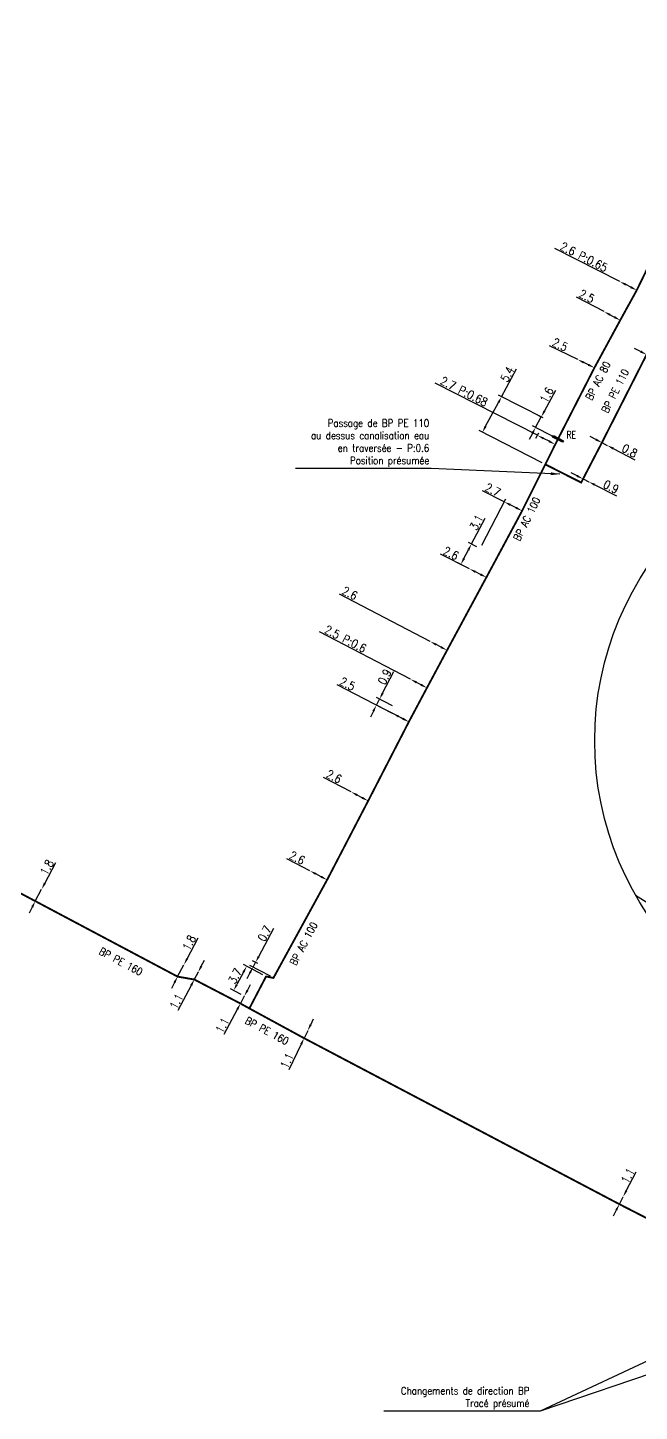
# Model space of a CAD drawing. Header units: millimetres. Extents: x 183997 to 185000, y 127999 to 129007.
# Drawn here: x 184509.2 to 184591, y 128002.7 to 128187.7 of the extents above; entities that cross this region are included whole.
import ezdxf
from ezdxf.enums import TextEntityAlignment as Align

# ---------------------------------------------------------------- set-up
doc = ezdxf.new("R2010")
doc.units = ezdxf.units.MM
doc.header["$PDMODE"] = 34
doc.linetypes.add('L_25_AP', pattern=[2000, 1000, 1000])
doc.linetypes.add('L_25_PE', pattern=[2000, 1000, 1000])
doc.layers.get('0').update_dxf_attribs({"linetype": 'CONTINUOUS'})
doc.layers.get('DEFPOINTS').update_dxf_attribs({"linetype": 'CONTINUOUS'})
for name, color, linetype in [('L_150', 1, 'CONTINUOUS'), ('L_340', 7, 'CONTINUOUS'), ('L_900', 7, 'CONTINUOUS')]:
    doc.layers.add(name, color=color, linetype=linetype)
doc.styles.get("Standard").update_dxf_attribs({"font": 'romans.shx', "width": 0.85})
doc.dimstyles.get("Standard").update_dxf_attribs({"dimtxt": 1.5, "dimasz": 1.2, "dimexe": 0.625, "dimexo": 0.625, "dimgap": 0.25, "dimtad": 1, "dimdec": 1, "dimzin": 0, "dimdsep": 46, "dimtxsty": 'Standard', "dimcen": -0.5, "dimadec": 0, "dimazin": 0, "dimtfac": 1, "dimtdec": 1, "dimtmove": 0, "dimatfit": 3, "dimfxl": 0, "dimtolj": 1, "dimtzin": 0, "dimarcsym": 0})

# ---------------------------------------------------------------- blocks, each defined once
blk = doc.blocks.new('L_340_20')
at = {"linetype": 'Continuous'}
blk.add_hatch(color=0, dxfattribs=at).paths.add_polyline_path([(0.12, 0.75), (-0.12, 0.75), (-0.12, -0.75), (0.12, -0.75)])
at = {"color": 0, "linetype": 'Continuous'}
blk.add_lwpolyline([(-0.12, 0.75), (0.12, 0.75), (0.12, -0.75), (-0.12, -0.75)], close=True, dxfattribs=at)
at = {"color": 0, "linetype": 'Continuous', "width": 0.75}
for tag, height, flags, p in [('RE', 1, 8, (0, 2.19)), ('DEF_LEG', 1.2, 3, (0, -5)), ('DEF_COUP', 1.2, 3, (0, -7.5)), ('DEF_TYPE', 1.2, 3, (0, -10))]:
    blk.add_attdef(tag, text='', height=height, dxfattribs=dict(at, flags=flags)).set_placement(p, align=Align.MIDDLE)
blk = doc.blocks.new('*D693')
at = {"layer": 'DEFPOINTS', "color": 0, "linetype": 'Continuous', "transparency": 16777216}
for p in [(184546.66, 128053.59), (184546.66, 128053.59), (184546.18, 128052.6)]:
    blk.add_point(p, dxfattribs=at)
at = {"layer": 'L_150', "color": 0, "linetype": 'Continuous', "lineweight": -2, "transparency": 16777216}
for p, q in [((184547.06, 128054.4), (184547.45, 128055.21)), ((184546.66, 128053.59), (184546.18, 128052.6)), ((184545.79, 128051.79), (184544.14, 128048.38))]:
    blk.add_line(p, q, dxfattribs=at)
at = {"layer": 'L_150', "color": 0, "linetype": 'Continuous', "transparency": 16777216}
for points in [[(184546.92, 128054.47), (184547.19, 128054.34), (184546.66, 128053.59)], [(184545.66, 128051.86), (184545.93, 128051.73), (184546.18, 128052.6)]]:
    blk.add_solid(points, dxfattribs=at)
at = {"layer": 'L_150', "color": 0, "linetype": 'Continuous', "transparency": 16777216, "insert": (184543.89, 128049.59), "char_height": 1.125, "attachment_point": 5, "rotation": 64.1848}
blk.add_mtext('\\A1;1.1', dxfattribs=at)
blk = doc.blocks.new('*D694')
at = {"layer": 'DEFPOINTS', "color": 0, "linetype": 'Continuous', "transparency": 16777216}
for p in [(184532.01, 128061.43), (184532.01, 128061.43), (184531.49, 128060.45)]:
    blk.add_point(p, dxfattribs=at)
at = {"layer": 'L_150', "color": 0, "linetype": 'Continuous', "lineweight": -2, "transparency": 16777216}
for p, q in [((184532.43, 128062.22), (184532.85, 128063.02)), ((184532.01, 128061.43), (184531.49, 128060.45)), ((184531.07, 128059.66), (184529.3, 128056.3))]:
    blk.add_line(p, q, dxfattribs=at)
at = {"layer": 'L_150', "color": 0, "linetype": 'Continuous', "transparency": 16777216}
for points in [[(184532.29, 128062.29), (184532.56, 128062.15), (184532.01, 128061.43)], [(184530.94, 128059.73), (184531.21, 128059.59), (184531.49, 128060.45)]]:
    blk.add_solid(points, dxfattribs=at)
at = {"layer": 'L_150', "color": 0, "linetype": 'Continuous', "transparency": 16777216, "insert": (184529.1, 128057.52), "char_height": 1.125, "attachment_point": 5, "rotation": 62.187}
blk.add_mtext('\\A1;1.1', dxfattribs=at)
blk = doc.blocks.new('*D695')
at = {"layer": 'DEFPOINTS', "color": 0, "linetype": 'Continuous', "transparency": 16777216}
for p in [(184529.27, 128060.83), (184530.11, 128062.42), (184530.11, 128062.42)]:
    blk.add_point(p, dxfattribs=at)
at = {"layer": 'L_150', "color": 0, "linetype": 'Continuous', "lineweight": -2, "transparency": 16777216}
for p, q in [((184530.53, 128063.22), (184531.99, 128066)), ((184529.27, 128060.83), (184530.11, 128062.42)), ((184528.85, 128060.04), (184528.43, 128059.24))]:
    blk.add_line(p, q, dxfattribs=at)
at = {"layer": 'L_150', "color": 0, "linetype": 'Continuous', "transparency": 16777216}
for points in [[(184530.39, 128063.29), (184530.66, 128063.15), (184530.11, 128062.42)], [(184528.71, 128060.11), (184528.98, 128059.97), (184529.27, 128060.83)]]:
    blk.add_solid(points, dxfattribs=at)
at = {"layer": 'L_150', "color": 0, "linetype": 'Continuous', "transparency": 16777216, "insert": (184530.8, 128065.36), "char_height": 1.125, "attachment_point": 5, "rotation": 62.187}
blk.add_mtext('\\A1;1.8', dxfattribs=at)
blk = doc.blocks.new('*D707')
at = {"layer": 'DEFPOINTS', "color": 0, "linetype": 'Continuous', "transparency": 16777216}
for p in [(184539.68, 128062.73), (184540.4, 128062.35), (184542.08, 128060.66)]:
    blk.add_point(p, dxfattribs=at)
at = {"layer": 'L_150', "color": 0, "linetype": 'Continuous', "lineweight": -2, "transparency": 16777216}
for p, q in [((184540.11, 128063.53), (184542.12, 128067.3)), ((184539.98, 128062.57), (184539.27, 128062.95)), ((184539.35, 128062.12), (184539.68, 128062.73)), ((184538.93, 128061.32), (184538.51, 128060.53)), ((184541.67, 128060.88), (184538.94, 128062.34))]:
    blk.add_line(p, q, dxfattribs=at)
at = {"layer": 'L_150', "color": 0, "linetype": 'Continuous', "transparency": 16777216}
for points in [[(184539.98, 128063.6), (184540.24, 128063.46), (184539.68, 128062.73)], [(184538.8, 128061.39), (184539.06, 128061.25), (184539.35, 128062.12)]]:
    blk.add_solid(points, dxfattribs=at)
at = {"layer": 'L_150', "color": 0, "linetype": 'Continuous', "transparency": 16777216, "insert": (184540.9, 128066.6), "char_height": 1.125, "attachment_point": 5, "rotation": 61.8912}
blk.add_mtext('\\A1;0.7', dxfattribs=at)
blk = doc.blocks.new('*D708')
at = {"layer": 'DEFPOINTS', "color": 0, "linetype": 'Continuous', "transparency": 16777216}
for p in [(184541.09, 128060.85), (184536.75, 128058.97), (184538.18, 128058.21)]:
    blk.add_point(p, dxfattribs=at)
at = {"layer": 'L_150', "color": 0, "linetype": 'Continuous', "lineweight": -2, "transparency": 16777216}
for p, q in [((184538.07, 128061.44), (184537.18, 128059.76)), ((184540.68, 128061.07), (184538.08, 128062.45)), ((184537.77, 128058.43), (184536.34, 128059.19))]:
    blk.add_line(p, q, dxfattribs=at)
at = {"layer": 'L_150', "color": 0, "linetype": 'Continuous', "transparency": 16777216}
for points in [[(184537.94, 128061.51), (184538.21, 128061.37), (184538.5, 128062.23)], [(184537.05, 128059.83), (184537.31, 128059.69), (184536.75, 128058.97)]]:
    blk.add_solid(points, dxfattribs=at)
at = {"layer": 'L_150', "color": 0, "linetype": 'Continuous', "transparency": 16777216, "insert": (184536.94, 128060.91), "char_height": 1.125, "attachment_point": 5, "rotation": 61.8912}
blk.add_mtext('\\A1;3.7', dxfattribs=at)
blk = doc.blocks.new('*D923')
at = {"layer": 'DEFPOINTS', "color": 0, "linetype": 'Continuous', "transparency": 16777216}
for p in [(184588.85, 128031.38), (184588.85, 128031.38), (184588.35, 128030.4)]:
    blk.add_point(p, dxfattribs=at)
at = {"layer": 'L_150', "color": 0, "linetype": 'Continuous', "lineweight": -2, "transparency": 16777216}
for p, q in [((184589.27, 128032.18), (184590.59, 128034.72)), ((184588.35, 128030.4), (184588.85, 128031.38)), ((184587.93, 128029.61), (184587.52, 128028.81))]:
    blk.add_line(p, q, dxfattribs=at)
at = {"layer": 'L_150', "color": 0, "linetype": 'Continuous', "transparency": 16777216}
for points in [[(184589.14, 128032.25), (184589.4, 128032.11), (184588.85, 128031.38)], [(184587.8, 128029.68), (184588.06, 128029.54), (184588.35, 128030.4)]]:
    blk.add_solid(points, dxfattribs=at)
at = {"layer": 'L_150', "color": 0, "linetype": 'Continuous', "transparency": 16777216, "insert": (184589.47, 128034.2), "char_height": 1.125, "attachment_point": 5, "rotation": 62.518}
blk.add_mtext('\\A1;1.1', dxfattribs=at)
blk = doc.blocks.new('*D924')
at = {"layer": 'DEFPOINTS', "color": 0, "linetype": 'Continuous', "transparency": 16777216}
for p in [(184537.66, 128057.24), (184538.18, 128058.21), (184538.18, 128058.21)]:
    blk.add_point(p, dxfattribs=at)
at = {"layer": 'L_150', "color": 0, "linetype": 'Continuous', "lineweight": -2, "transparency": 16777216}
for p, q in [((184538.6, 128059), (184539.03, 128059.79)), ((184538.18, 128058.21), (184537.66, 128057.24)), ((184537.24, 128056.44), (184535.45, 128053.09))]:
    blk.add_line(p, q, dxfattribs=at)
at = {"layer": 'L_150', "color": 0, "linetype": 'Continuous', "transparency": 16777216}
for points in [[(184538.47, 128059.07), (184538.74, 128058.93), (184538.18, 128058.21)], [(184537.11, 128056.51), (184537.37, 128056.37), (184537.66, 128057.24)]]:
    blk.add_solid(points, dxfattribs=at)
at = {"layer": 'L_150', "color": 0, "linetype": 'Continuous', "transparency": 16777216, "insert": (184535.25, 128054.31), "char_height": 1.125, "attachment_point": 5, "rotation": 61.8912}
blk.add_mtext('\\A1;1.1', dxfattribs=at)
blk = doc.blocks.new('*D925')
at = {"layer": 'DEFPOINTS', "color": 0, "linetype": 'Continuous', "transparency": 16777216}
for p in [(184511.08, 128072.52), (184511.08, 128072.52), (184510.23, 128070.93)]:
    blk.add_point(p, dxfattribs=at)
at = {"layer": 'L_150', "color": 0, "linetype": 'Continuous', "lineweight": -2, "transparency": 16777216}
for p, q in [((184511.5, 128073.31), (184512.97, 128076.09)), ((184510.23, 128070.93), (184511.08, 128072.52)), ((184509.81, 128070.13), (184509.39, 128069.34))]:
    blk.add_line(p, q, dxfattribs=at)
at = {"layer": 'L_150', "color": 0, "linetype": 'Continuous', "transparency": 16777216}
for points in [[(184511.37, 128073.38), (184511.63, 128073.24), (184511.08, 128072.52)], [(184509.68, 128070.2), (184509.95, 128070.06), (184510.23, 128070.93)]]:
    blk.add_solid(points, dxfattribs=at)
at = {"layer": 'L_150', "color": 0, "linetype": 'Continuous', "transparency": 16777216, "insert": (184511.78, 128075.45), "char_height": 1.125, "attachment_point": 5, "rotation": 62.0929}
blk.add_mtext('\\A1;1.8', dxfattribs=at)
blk = doc.blocks.new('*D460')
at = {"layer": 'DEFPOINTS', "color": 0, "linetype": 'Continuous', "transparency": 16777216}
for p in [(184563.04, 128105.66), (184563.04, 128105.66), (184565.3, 128104.48)]:
    blk.add_point(p, dxfattribs=at)
at = {"layer": 'L_150', "color": 0, "linetype": 'Continuous', "lineweight": -2, "transparency": 16777216}
for p, q in [((184563.04, 128105.66), (184550.9, 128112)), ((184564.5, 128104.89), (184563.83, 128105.24))]:
    blk.add_line(p, q, dxfattribs=at)
at = {"layer": 'L_150', "color": 0, "linetype": 'Continuous', "transparency": 16777216}
for points in [[(184563.9, 128105.37), (184563.76, 128105.11), (184563.04, 128105.66)], [(184564.57, 128105.03), (184564.43, 128104.76), (184565.3, 128104.48)]]:
    blk.add_solid(points, dxfattribs=at)
at = {"layer": 'L_150', "color": 0, "linetype": 'Continuous', "transparency": 16777216, "insert": (184552.3, 128112.11), "char_height": 1.125, "attachment_point": 5, "rotation": 332.4232}
blk.add_mtext('\\A1;2.6', dxfattribs=at)
blk = doc.blocks.new('*D461')
at = {"layer": 'DEFPOINTS', "color": 0, "linetype": 'Continuous', "transparency": 16777216}
for p in [(184568.57, 128118.7), (184569.72, 128118.12), (184568.29, 128115.37)]:
    blk.add_point(p, dxfattribs=at)
at = {"layer": 'L_150', "color": 0, "linetype": 'Continuous', "lineweight": -2, "transparency": 16777216}
for p, q in [((184568.57, 128118.7), (184570.38, 128122.16)), ((184569.3, 128118.33), (184568.15, 128118.91)), ((184567.55, 128116.75), (184568.15, 128117.9)), ((184567.87, 128115.58), (184566.72, 128116.16))]:
    blk.add_line(p, q, dxfattribs=at)
at = {"layer": 'L_150', "color": 0, "linetype": 'Continuous', "transparency": 16777216}
for points in [[(184568.02, 128117.97), (184568.29, 128117.83), (184568.57, 128118.7)], [(184567.42, 128116.82), (184567.69, 128116.68), (184567.14, 128115.95)]]:
    blk.add_solid(points, dxfattribs=at)
at = {"layer": 'L_150', "color": 0, "linetype": 'Continuous', "transparency": 16777216, "insert": (184569.22, 128121.58), "char_height": 1.125, "attachment_point": 5, "rotation": 62.4769}
blk.add_mtext('\\A1;3.1', dxfattribs=at)
blk = doc.blocks.new('*D462')
at = {"layer": 'DEFPOINTS', "color": 0, "linetype": 'Continuous', "transparency": 16777216}
for p in [(184560.4, 128100.61), (184560.4, 128100.61), (184562.61, 128099.45)]:
    blk.add_point(p, dxfattribs=at)
at = {"layer": 'L_150', "color": 0, "linetype": 'Continuous', "lineweight": -2, "transparency": 16777216}
for p, q in [((184560.4, 128100.61), (184548.25, 128106.95)), ((184561.82, 128099.87), (184561.2, 128100.19))]:
    blk.add_line(p, q, dxfattribs=at)
at = {"layer": 'L_150', "color": 0, "linetype": 'Continuous', "transparency": 16777216}
for points in [[(184561.27, 128100.32), (184561.13, 128100.06), (184560.4, 128100.61)], [(184561.89, 128100), (184561.75, 128099.73), (184562.61, 128099.45)]]:
    blk.add_solid(points, dxfattribs=at)
at = {"layer": 'L_150', "color": 0, "linetype": 'Continuous', "transparency": 16777216, "insert": (184551.71, 128105.99), "char_height": 1.125, "attachment_point": 5, "rotation": 332.4232}
blk.add_mtext('\\A1;2.5 P:0.6', dxfattribs=at)
blk = doc.blocks.new('*D463')
at = {"layer": 'DEFPOINTS', "color": 0, "linetype": 'Continuous', "transparency": 16777216}
for p in [(184556.27, 128097.94), (184558.43, 128096.83), (184560.19, 128094.91)]:
    blk.add_point(p, dxfattribs=at)
at = {"layer": 'L_150', "color": 0, "linetype": 'Continuous', "lineweight": -2, "transparency": 16777216}
for p, q in [((184556.68, 128098.74), (184558.16, 128101.62)), ((184558.01, 128097.05), (184555.86, 128098.16)), ((184555.86, 128097.14), (184556.27, 128097.94)), ((184555.45, 128096.34), (184555.04, 128095.54)), ((184559.78, 128095.13), (184555.44, 128097.36))]:
    blk.add_line(p, q, dxfattribs=at)
at = {"layer": 'L_150', "color": 0, "linetype": 'Continuous', "transparency": 16777216}
for points in [[(184556.55, 128098.81), (184556.82, 128098.68), (184556.27, 128097.94)], [(184555.31, 128096.41), (184555.58, 128096.28), (184555.86, 128097.14)]]:
    blk.add_solid(points, dxfattribs=at)
at = {"layer": 'L_150', "color": 0, "linetype": 'Continuous', "transparency": 16777216, "insert": (184556.96, 128100.93), "char_height": 1.125, "attachment_point": 5, "rotation": 62.7541}
blk.add_mtext('\\A1;0.9', dxfattribs=at)
blk = doc.blocks.new('*D464')
at = {"layer": 'DEFPOINTS', "color": 0, "linetype": 'Continuous', "transparency": 16777216}
for p in [(184546.96, 128074.99), (184546.96, 128074.99), (184549.26, 128073.78)]:
    blk.add_point(p, dxfattribs=at)
at = {"layer": 'L_150', "color": 0, "linetype": 'Continuous', "lineweight": -2, "transparency": 16777216}
for p, q in [((184546.96, 128074.99), (184543.86, 128076.6)), ((184548.46, 128074.2), (184547.75, 128074.57))]:
    blk.add_line(p, q, dxfattribs=at)
at = {"layer": 'L_150', "color": 0, "linetype": 'Continuous', "transparency": 16777216}
for points in [[(184547.82, 128074.7), (184547.68, 128074.44), (184546.96, 128074.99)], [(184548.53, 128074.33), (184548.39, 128074.07), (184549.26, 128073.78)]]:
    blk.add_solid(points, dxfattribs=at)
at = {"layer": 'L_150', "color": 0, "linetype": 'Continuous', "transparency": 16777216, "insert": (184545.26, 128076.72), "char_height": 1.125, "attachment_point": 5, "rotation": 332.417}
blk.add_mtext('\\A1;2.6', dxfattribs=at)
blk = doc.blocks.new('*D465')
at = {"layer": 'DEFPOINTS', "color": 0, "linetype": 'Continuous', "transparency": 16777216}
for p in [(184572.6, 128138.39), (184578.56, 128135.34), (184578.44, 128129.34)]:
    blk.add_point(p, dxfattribs=at)
at = {"layer": 'L_150', "color": 0, "linetype": 'Continuous', "lineweight": -2, "transparency": 16777216}
for p, q in [((184572.6, 128138.39), (184574.61, 128142.11)), ((184578.15, 128135.55), (184572.18, 128138.6)), ((184570.46, 128134.43), (184572.17, 128137.6)), ((184578.02, 128129.55), (184569.61, 128133.85))]:
    blk.add_line(p, q, dxfattribs=at)
at = {"layer": 'L_150', "color": 0, "linetype": 'Continuous', "transparency": 16777216}
for points in [[(184572.04, 128137.67), (184572.3, 128137.53), (184572.6, 128138.39)], [(184570.32, 128134.5), (184570.59, 128134.36), (184570.03, 128133.64)]]:
    blk.add_solid(points, dxfattribs=at)
at = {"layer": 'L_150', "color": 0, "linetype": 'Continuous', "transparency": 16777216, "insert": (184573.37, 128141.4), "char_height": 1.125, "attachment_point": 5, "rotation": 61.5977}
blk.add_mtext('\\A1;5.4', dxfattribs=at)
blk = doc.blocks.new('*D466')
at = {"layer": 'DEFPOINTS', "color": 0, "linetype": 'Continuous', "transparency": 16777216}
for p in [(184577.9, 128135.68), (184578.56, 128135.34), (184580.14, 128132.74)]:
    blk.add_point(p, dxfattribs=at)
at = {"layer": 'L_340', "color": 0, "linetype": 'Continuous', "lineweight": -2, "transparency": 16777216}
for p, q in [((184578.32, 128136.47), (184579.83, 128139.25)), ((184577.14, 128134.27), (184577.9, 128135.68)), ((184578.15, 128135.55), (184577.48, 128135.89)), ((184576.71, 128133.48), (184576.28, 128132.69)), ((184579.72, 128132.95), (184576.72, 128134.49))]:
    blk.add_line(p, q, dxfattribs=at)
at = {"layer": 'L_340', "color": 0, "linetype": 'Continuous', "transparency": 16777216}
for points in [[(184578.19, 128136.54), (184578.46, 128136.4), (184577.9, 128135.68)], [(184576.57, 128133.55), (184576.84, 128133.41), (184577.14, 128134.27)]]:
    blk.add_solid(points, dxfattribs=at)
at = {"layer": 'L_340', "color": 0, "linetype": 'Continuous', "transparency": 16777216, "insert": (184578.63, 128138.62), "char_height": 1.125, "attachment_point": 5, "rotation": 61.5977}
blk.add_mtext('\\A1;1.6', dxfattribs=at)
blk = doc.blocks.new('*D467')
at = {"layer": 'DEFPOINTS', "color": 0, "linetype": 'Continuous', "transparency": 16777216}
for p in [(184558.02, 128096.03), (184558.02, 128096.03), (184560.19, 128094.91)]:
    blk.add_point(p, dxfattribs=at)
at = {"layer": 'L_150', "color": 0, "linetype": 'Continuous', "lineweight": -2, "transparency": 16777216}
for p, q in [((184558.02, 128096.03), (184550.59, 128099.86)), ((184559.39, 128095.33), (184558.82, 128095.62))]:
    blk.add_line(p, q, dxfattribs=at)
at = {"layer": 'L_150', "color": 0, "linetype": 'Continuous', "transparency": 16777216}
for points in [[(184558.88, 128095.76), (184558.75, 128095.49), (184558.02, 128096.03)], [(184559.46, 128095.46), (184559.32, 128095.19), (184560.19, 128094.91)]]:
    blk.add_solid(points, dxfattribs=at)
at = {"layer": 'L_150', "color": 0, "linetype": 'Continuous', "transparency": 16777216, "insert": (184551.99, 128099.98), "char_height": 1.125, "attachment_point": 5, "rotation": 332.7541}
blk.add_mtext('\\A1;2.5', dxfattribs=at)
blk = doc.blocks.new('*D468')
at = {"layer": 'DEFPOINTS', "color": 0, "linetype": 'Continuous', "transparency": 16777216}
for p in [(184572.95, 128124.33), (184575.34, 128123.13), (184569.72, 128118.12)]:
    blk.add_point(p, dxfattribs=at)
at = {"layer": 'L_150', "color": 0, "linetype": 'Continuous', "lineweight": -2, "transparency": 16777216}
for p, q in [((184572.95, 128124.33), (184570.02, 128125.81)), ((184569.93, 128118.54), (184573.17, 128124.75)), ((184574.53, 128123.54), (184573.76, 128123.93))]:
    blk.add_line(p, q, dxfattribs=at)
at = {"layer": 'L_150', "color": 0, "linetype": 'Continuous', "transparency": 16777216}
for points in [[(184573.82, 128124.06), (184573.69, 128123.79), (184572.95, 128124.33)], [(184574.6, 128123.67), (184574.47, 128123.4), (184575.34, 128123.13)]]:
    blk.add_solid(points, dxfattribs=at)
at = {"layer": 'L_150', "color": 0, "linetype": 'Continuous', "transparency": 16777216, "insert": (184571.42, 128125.94), "char_height": 1.125, "attachment_point": 5, "rotation": 333.279}
blk.add_mtext('\\A1;2.7', dxfattribs=at)
blk = doc.blocks.new('*D469')
at = {"layer": 'DEFPOINTS', "color": 0, "linetype": 'Continuous', "transparency": 16777216}
for p in [(184586.3, 128149.77), (184586.3, 128149.77), (184588.46, 128148.62)]:
    blk.add_point(p, dxfattribs=at)
at = {"layer": 'L_150', "color": 0, "linetype": 'Continuous', "lineweight": -2, "transparency": 16777216}
for p, q in [((184586.3, 128149.77), (184582.6, 128151.72)), ((184587.67, 128149.04), (184587.09, 128149.35))]:
    blk.add_line(p, q, dxfattribs=at)
at = {"layer": 'L_150', "color": 0, "linetype": 'Continuous', "transparency": 16777216}
for points in [[(184587.16, 128149.48), (184587.02, 128149.21), (184586.3, 128149.77)], [(184587.74, 128149.18), (184587.6, 128148.91), (184588.46, 128148.62)]]:
    blk.add_solid(points, dxfattribs=at)
at = {"layer": 'L_150', "color": 0, "linetype": 'Continuous', "transparency": 16777216, "insert": (184584, 128151.83), "char_height": 1.125, "attachment_point": 5, "rotation": 332.1698}
blk.add_mtext('\\A1;2.5', dxfattribs=at)
blk = doc.blocks.new('*D470')
at = {"layer": 'DEFPOINTS', "color": 0, "linetype": 'Continuous', "transparency": 16777216}
for p in [(184582.77, 128143.36), (184582.77, 128143.36), (184585.01, 128142.26)]:
    blk.add_point(p, dxfattribs=at)
at = {"layer": 'L_150', "color": 0, "linetype": 'Continuous', "lineweight": -2, "transparency": 16777216}
for p, q in [((184582.77, 128143.36), (184579.02, 128145.2)), ((184584.21, 128142.66), (184583.58, 128142.97))]:
    blk.add_line(p, q, dxfattribs=at)
at = {"layer": 'L_150', "color": 0, "linetype": 'Continuous', "transparency": 16777216}
for points in [[(184583.64, 128143.1), (184583.51, 128142.83), (184582.77, 128143.36)], [(184584.27, 128142.79), (184584.14, 128142.53), (184585.01, 128142.26)]]:
    blk.add_solid(points, dxfattribs=at)
at = {"layer": 'L_150', "color": 0, "linetype": 'Continuous', "transparency": 16777216, "insert": (184580.41, 128145.35), "char_height": 1.125, "attachment_point": 5, "rotation": 333.8961}
blk.add_mtext('\\A1;2.5', dxfattribs=at)
blk = doc.blocks.new('*D471')
at = {"layer": 'DEFPOINTS', "color": 0, "linetype": 'Continuous', "transparency": 16777216}
for p in [(184568.29, 128115.37), (184568.29, 128115.37), (184570.56, 128114.23)]:
    blk.add_point(p, dxfattribs=at)
at = {"layer": 'L_150', "color": 0, "linetype": 'Continuous', "lineweight": -2, "transparency": 16777216}
for p, q in [((184568.29, 128115.37), (184564.42, 128117.32)), ((184569.76, 128114.63), (184569.09, 128114.97))]:
    blk.add_line(p, q, dxfattribs=at)
at = {"layer": 'L_150', "color": 0, "linetype": 'Continuous', "transparency": 16777216}
for points in [[(184569.16, 128115.1), (184569.02, 128114.84), (184568.29, 128115.37)], [(184569.83, 128114.77), (184569.69, 128114.5), (184570.56, 128114.23)]]:
    blk.add_solid(points, dxfattribs=at)
at = {"layer": 'L_150', "color": 0, "linetype": 'Continuous', "transparency": 16777216, "insert": (184565.82, 128117.45), "char_height": 1.125, "attachment_point": 5, "rotation": 333.2695}
blk.add_mtext('\\A1;2.6', dxfattribs=at)
blk = doc.blocks.new('*D472')
at = {"layer": 'DEFPOINTS', "color": 0, "linetype": 'Continuous', "transparency": 16777216}
for p in [(184588.4, 128153.79), (184588.4, 128153.79), (184590.67, 128152.63)]:
    blk.add_point(p, dxfattribs=at)
at = {"layer": 'L_150', "color": 0, "linetype": 'Continuous', "lineweight": -2, "transparency": 16777216}
for p, q in [((184588.4, 128153.79), (184579.73, 128158.21)), ((184589.87, 128153.04), (184589.2, 128153.38))]:
    blk.add_line(p, q, dxfattribs=at)
at = {"layer": 'L_150', "color": 0, "linetype": 'Continuous', "transparency": 16777216}
for points in [[(184589.27, 128153.52), (184589.14, 128153.25), (184588.4, 128153.79)], [(184589.94, 128153.18), (184589.8, 128152.91), (184590.67, 128152.63)]]:
    blk.add_solid(points, dxfattribs=at)
at = {"layer": 'L_150', "color": 0, "linetype": 'Continuous', "transparency": 16777216, "insert": (184583.61, 128157.08), "char_height": 1.125, "attachment_point": 5, "rotation": 332.9858}
blk.add_mtext('\\A1;2.6 P:0.65', dxfattribs=at)
blk = doc.blocks.new('*D474')
at = {"layer": 'DEFPOINTS', "color": 0, "linetype": 'Continuous', "transparency": 16777216}
for p in [(184577.38, 128133.23), (184577.78, 128133.94), (184580.14, 128132.74)]:
    blk.add_point(p, dxfattribs=at)
at = {"layer": 'L_340', "color": 0, "linetype": 'Continuous', "lineweight": -2, "transparency": 16777216}
for p, q in [((184577.38, 128133.23), (184563.7, 128140.22)), ((184577.55, 128133.53), (184577.15, 128132.82)), ((184578.94, 128132.43), (184578.18, 128132.82)), ((184579.91, 128132.33), (184579.51, 128131.61))]:
    blk.add_line(p, q, dxfattribs=at)
at = {"layer": 'L_340', "color": 0, "linetype": 'Continuous', "transparency": 16777216}
for points in [[(184578.25, 128132.95), (184578.12, 128132.69), (184577.38, 128133.23)], [(184579.01, 128132.57), (184578.87, 128132.3), (184579.74, 128132.02)]]:
    blk.add_solid(points, dxfattribs=at)
at = {"layer": 'L_340', "color": 0, "linetype": 'Continuous', "transparency": 16777216, "insert": (184567.58, 128139.09), "char_height": 1.125, "attachment_point": 5, "rotation": 332.9157}
blk.add_mtext('\\A1;2.7 P:0.68', dxfattribs=at)
blk = doc.blocks.new('*D477')
at = {"layer": 'DEFPOINTS', "color": 0, "linetype": 'Continuous', "transparency": 16777216}
for p in [(184591.99, 128144.02), (184592.67, 128143.67), (184592.67, 128143.67)]:
    blk.add_point(p, dxfattribs=at)
at = {"layer": 'L_150', "color": 0, "linetype": 'Continuous', "lineweight": -2, "transparency": 16777216}
for p, q in [((184591.19, 128144.43), (184590.39, 128144.84)), ((184591.99, 128144.02), (184592.67, 128143.67)), ((184593.47, 128143.26), (184596.39, 128141.76))]:
    blk.add_line(p, q, dxfattribs=at)
at = {"layer": 'L_150', "color": 0, "linetype": 'Continuous', "transparency": 16777216}
for points in [[(184591.26, 128144.57), (184591.12, 128144.3), (184591.99, 128144.02)], [(184593.54, 128143.39), (184593.41, 128143.13), (184592.67, 128143.67)]]:
    blk.add_solid(points, dxfattribs=at)
at = {"layer": 'L_150', "color": 0, "linetype": 'Continuous', "transparency": 16777216, "insert": (184595.68, 128142.97), "char_height": 1.125, "attachment_point": 5, "rotation": 332.8522}
blk.add_mtext('\\A1;0.8', dxfattribs=at)
blk = doc.blocks.new('*D479')
at = {"layer": 'DEFPOINTS', "color": 0, "linetype": 'Continuous', "transparency": 16777216}
for p in [(184583.49, 128127.4), (184584.26, 128127.01), (184584.26, 128127.01)]:
    blk.add_point(p, dxfattribs=at)
at = {"layer": 'L_150', "color": 0, "linetype": 'Continuous', "lineweight": -2, "transparency": 16777216}
for p, q in [((184582.69, 128127.81), (184581.88, 128128.21)), ((184583.49, 128127.4), (184584.26, 128127.01)), ((184585.06, 128126.61), (184587.95, 128125.15))]:
    blk.add_line(p, q, dxfattribs=at)
at = {"layer": 'L_150', "color": 0, "linetype": 'Continuous', "transparency": 16777216}
for points in [[(184582.75, 128127.94), (184582.62, 128127.67), (184583.49, 128127.4)], [(184585.13, 128126.74), (184584.99, 128126.47), (184584.26, 128127.01)]]:
    blk.add_solid(points, dxfattribs=at)
at = {"layer": 'L_150', "color": 0, "linetype": 'Continuous', "transparency": 16777216, "insert": (184587.24, 128126.34), "char_height": 1.125, "attachment_point": 5, "rotation": 333.1645}
blk.add_mtext('\\A1;0.9', dxfattribs=at)
blk = doc.blocks.new('*D480')
at = {"layer": 'DEFPOINTS', "color": 0, "linetype": 'Continuous', "transparency": 16777216}
for p in [(184586.01, 128132.25), (184586.72, 128131.88), (184586.72, 128131.88)]:
    blk.add_point(p, dxfattribs=at)
at = {"layer": 'L_150', "color": 0, "linetype": 'Continuous', "lineweight": -2, "transparency": 16777216}
for p, q in [((184585.21, 128132.67), (184584.42, 128133.08)), ((184586.01, 128132.25), (184586.72, 128131.88)), ((184587.52, 128131.46), (184590.42, 128129.94))]:
    blk.add_line(p, q, dxfattribs=at)
at = {"layer": 'L_150', "color": 0, "linetype": 'Continuous', "transparency": 16777216}
for points in [[(184585.28, 128132.8), (184585.14, 128132.53), (184586.01, 128132.25)], [(184587.59, 128131.59), (184587.45, 128131.33), (184586.72, 128131.88)]]:
    blk.add_solid(points, dxfattribs=at)
at = {"layer": 'L_150', "color": 0, "linetype": 'Continuous', "transparency": 16777216, "insert": (184589.72, 128131.16), "char_height": 1.125, "attachment_point": 5, "rotation": 332.3655}
blk.add_mtext('\\A1;0.8', dxfattribs=at)
blk = doc.blocks.new('*D496')
at = {"layer": 'DEFPOINTS', "color": 0, "linetype": 'Continuous', "transparency": 16777216}
for p in [(184552.48, 128085.53), (184552.48, 128085.53), (184554.75, 128084.34)]:
    blk.add_point(p, dxfattribs=at)
at = {"layer": 'L_150', "color": 0, "linetype": 'Continuous', "lineweight": -2, "transparency": 16777216}
for p, q in [((184552.48, 128085.53), (184548.78, 128087.48)), ((184553.95, 128084.76), (184553.27, 128085.12))]:
    blk.add_line(p, q, dxfattribs=at)
at = {"layer": 'L_150', "color": 0, "linetype": 'Continuous', "transparency": 16777216}
for points in [[(184553.34, 128085.25), (184553.2, 128084.98), (184552.48, 128085.53)], [(184554.02, 128084.89), (184553.88, 128084.62), (184554.75, 128084.34)]]:
    blk.add_solid(points, dxfattribs=at)
at = {"layer": 'L_150', "color": 0, "linetype": 'Continuous', "transparency": 16777216, "insert": (184550.18, 128087.59), "char_height": 1.125, "attachment_point": 5, "rotation": 332.3113}
blk.add_mtext('\\A1;2.6', dxfattribs=at)

msp = doc.modelspace()

# ---------------------------------------------------------------- linework, layer by layer
at = {"layer": 'L_150', "linetype": 'L_25_PE', "const_width": 0.25, "flags": 128}
msp.add_lwpolyline([(184578.44, 128129.34), (184583.24, 128126.91), (184583.49, 128127.4), (184586.01, 128132.25), (184591.99, 128144.02), (184594.64, 128149.19), (184597.5, 128154.74), (184600.19, 128160.32), (184603.41, 128166.25), (184605.96, 128171.83), (184609.89, 128178.9), (184614.42, 128187.55), (184618.16, 128188.39), (184627.32, 128177.28), (184629.9, 128175.49), (184637.93, 128165.59), (184643.82, 128157.49), (184650.03, 128149.65), (184655.32, 128143.05), (184655.53, 128142.78)], dxfattribs=at)
at = {"layer": 'L_150', "linetype": 'L_25_AP', "const_width": 0.25, "flags": 128}
msp.add_lwpolyline([(184538.86, 128056.58), (184541.09, 128060.85), (184542.08, 128060.66), (184549.26, 128073.78), (184549.26, 128073.78), (184554.75, 128084.34), (184554.75, 128084.34), (184560.19, 128094.91), (184560.19, 128094.91), (184562.61, 128099.45), (184562.61, 128099.45), (184565.3, 128104.48), (184565.3, 128104.48), (184570.56, 128114.23), (184575.34, 128123.13), (184575.34, 128123.13), (184578.44, 128129.34), (184580.14, 128132.74), (184585.01, 128142.26), (184588.46, 128148.62), (184590.67, 128152.63), (184598.52, 128168.74), (184600.36, 128172.54), (184605.14, 128182.01), (184605.14, 128182.01)], dxfattribs=at)
at = {"layer": 'L_150', "linetype": 'L_25_PE', "const_width": 0.25, "flags": 128}
msp.add_lwpolyline([(184451.79, 128101.94), (184461.62, 128096.72), (184510.23, 128070.93), (184529.27, 128060.83), (184531.49, 128060.45), (184537.66, 128057.24), (184538.86, 128056.58), (184546.18, 128052.6), (184588.35, 128030.4), (184593.64, 128027.69), (184593.64, 128027.69), (184593.64, 128027.69, 0.055926), (184606.46, 128023.93, 0.01212), (184609.81, 128023.58, 0.034942), (184619.49, 128023.49)], format="xyb", dxfattribs=at)
at = {"layer": 'L_900', "color": 252}
msp.add_lwpolyline([(184590.52, 128071.72), (184597.92, 128067.07), (184609.14, 128084.93), (184619.66, 128103.44), (184614.55, 128111.92), (184604.74, 128127.81)], dxfattribs=at)
at = {"layer": 'L_900'}
msp.add_circle((184626.77, 128092.39), 41.72, dxfattribs=at)

# ---------------------------------------------------------------- block references
at = {"layer": 'L_340'}
ref = msp.add_blockref('L_340_20', (184580.14, 128132.74), dxfattribs=dict(at, rotation=62.91463383732775))
ref.add_attrib('RE', 'RE', dxfattribs={"layer": '0', "color": 0, "linetype": 'Continuous', "height": 1, "width": 0.75}).set_placement((184581.92, 128133.3), align=Align.MIDDLE)

# ---------------------------------------------------------------- texts
at = {"layer": 'L_150', "linetype": 'Continuous', "width": 0.85}
for s, rotation, p in [('BP AC 80', 62.5097, (184585.49, 128140.52)), ('BP PE 110', 63.0801, (184587.79, 128139.17)), ('BP AC 100', 63.431, (184575.96, 128122.04)), ('BP AC 100', 62.3329, (184546.11, 128065.24)), ('BP PE 160', 332.0487, (184521.68, 128062.85)), ('BP PE 160', 331.9746, (184541.21, 128053.59))]:
    msp.add_text(s, height=1, rotation=rotation, dxfattribs=at).set_placement(p, align=Align.MIDDLE)
at = {"layer": 'L_150', "linetype": 'Continuous', "char_height": 1, "attachment_point": 6}
for s, insert in [('Passage de BP PE 110\\Pau dessus canalisation eau\\Pen traversée - P:0.6\\PPosition présumée', (184562.92, 128132.2)), ('Changements de direction BP\\PTracé présumé', (184576.32, 128004.45))]:
    msp.add_mtext(s, dxfattribs=dict(at, insert=insert))

# ---------------------------------------------------------------- dimensions: what is measured, and where the dimension line sits
at = {"layer": 'L_150', "linetype": 'Continuous'}
for base, p1, p2, angle, text, picture, middle in [((184588.4, 128153.79), (184590.67, 128152.63), (184588.4, 128153.79), 332.9858, '<> P:0.65', '*D472', (184583.27, 128156.41)), ((184572.6, 128138.39), (184578.44, 128129.34), (184578.56, 128135.34), 241.5977, '5.4', '*D465', (184574.03, 128141.04)), ((184572.95, 128124.33), (184575.34, 128123.13), (184569.72, 128118.12), 333.279, '2.7', '*D468', (184571.09, 128125.27)), ((184560.4, 128100.61), (184562.61, 128099.45), (184560.4, 128100.61), 332.4232, '<> P:0.6', '*D462', (184551.37, 128105.32))]:
    dim = msp.add_linear_dim(base=base, p1=p1, p2=p2, angle=angle, text=text, dimstyle='Standard', override={"dimscale": 0.75}, dxfattribs=at)
    dim.commit()
    dim.dimension.update_dxf_attribs({"geometry": picture, "text_midpoint": middle, "dimtype": 160})
for base, p1, p2, angle, override, picture, middle, dimtype in [((184586.3, 128149.77), (184588.46, 128148.62), (184586.3, 128149.77), 332.1698, {"dimscale": 0.75}, '*D469', (184583.65, 128151.16), 160), ((184582.77, 128143.36), (184585.01, 128142.26), (184582.77, 128143.36), 333.8961, {"dimscale": 0.75}, '*D470', (184580.08, 128144.68), 160), ((184592.67, 128143.67), (184591.99, 128144.02), (184592.67, 128143.67), 152.8522, {"dimscale": 0.75, "dimlfac": 1, "dimlunit": 2, "dimatfit": 0}, '*D477', (184595.33, 128142.31), 160), ((184586.72, 128131.88), (184586.01, 128132.25), (184586.72, 128131.88), 152.3655, {"dimscale": 0.75, "dimlfac": 1, "dimlunit": 2, "dimatfit": 0}, '*D480', (184589.37, 128130.49), 160), ((184584.26, 128127.01), (184583.49, 128127.4), (184584.26, 128127.01), 153.1645, {"dimscale": 0.75, "dimatfit": 0}, '*D479', (184586.9, 128125.67), 160), ((184568.57, 128118.7), (184568.29, 128115.37), (184569.72, 128118.12), 242.4769, {"dimscale": 0.75}, '*D461', (184569.89, 128121.23), 160), ((184568.2855, 128115.3738), (184570.563, 128114.2269), (184568.2855, 128115.3738), 333.2695, {"dimscale": 0.75}, '*D471', (184565.4836, 128116.7849), 160), ((184563.04, 128105.66), (184565.3, 128104.48), (184563.04, 128105.66), 332.4232, {"dimscale": 0.75}, '*D460', (184551.95, 128111.45), 160), ((184556.27, 128097.94), (184560.19, 128094.91), (184558.43, 128096.83), 242.7541, {"dimscale": 0.75, "dimatfit": 0}, '*D463', (184557.63, 128100.58), 160), ((184558.0155, 128096.0347), (184560.1936, 128094.913), (184558.0155, 128096.0347), 332.7541, {"dimscale": 0.75}, '*D467', (184551.6434, 128099.3159), 160), ((184552.48, 128085.53), (184554.75, 128084.34), (184552.48, 128085.53), 332.3113, {"dimscale": 0.75}, '*D496', (184549.83, 128086.92), 160), ((184546.96, 128074.99), (184549.26, 128073.78), (184546.96, 128074.99), 332.417, {"dimscale": 0.75}, '*D464', (184544.91, 128076.05), 160), ((184511.08, 128072.52), (184510.23, 128070.93), (184511.08, 128072.52), 62.0929, {"dimscale": 0.75}, '*D925', (184512.44, 128075.1), 161), ((184539.68, 128062.73), (184542.08, 128060.66), (184540.4, 128062.35), 241.8912, {"dimscale": 0.75}, '*D707', (184541.56, 128066.25), 160), ((184532.01, 128061.43), (184531.49, 128060.45), (184532.01, 128061.43), 62.187, {"dimscale": 0.75}, '*D694', (184529.76, 128057.17), 161), ((184536.75, 128058.97), (184541.09, 128060.85), (184538.18, 128058.21), 61.8912, {"dimscale": 0.75}, '*D708', (184537.61, 128060.56), 160), ((184538.18, 128058.21), (184537.66, 128057.24), (184538.18, 128058.21), 61.8912, {"dimscale": 0.75}, '*D924', (184535.91, 128053.96), 161), ((184546.66, 128053.59), (184546.18, 128052.6), (184546.66, 128053.59), 64.1848, {"dimscale": 0.75}, '*D693', (184544.57, 128049.26), 161)]:
    dim = msp.add_linear_dim(base=base, p1=p1, p2=p2, angle=angle, dimstyle='Standard', override=override, dxfattribs=at)
    dim.commit()
    dim.dimension.update_dxf_attribs({"geometry": picture, "text_midpoint": middle, "dimtype": dimtype})
for p1, p2, picture, middle in [((184529.27, 128060.83), (184530.11, 128062.42), '*D695', (184530.8, 128065.36)), ((184588.35, 128030.4), (184588.85, 128031.38), '*D923', (184589.47, 128034.2))]:
    dim = msp.add_aligned_dim(p1=p1, p2=p2, distance=0, dimstyle='Standard', override={"dimscale": 0.75}, dxfattribs=at)
    dim.commit()
    dim.dimension.update_dxf_attribs({"geometry": picture, "text_midpoint": middle})
at = {"layer": 'L_340', "linetype": 'Continuous'}
for base, p2, angle, text, override, picture, middle in [((184577.38, 128133.23), (184577.78, 128133.94), 332.9157, '<> P:0.68', {"dimscale": 0.75}, '*D474', (184567.24, 128138.42)), ((184577.9, 128135.68), (184578.56, 128135.34), 241.5977, '1.6', {"dimscale": 0.75, "dimatfit": 0}, '*D466', (184579.29, 128138.26))]:
    dim = msp.add_linear_dim(base=base, p1=(184580.14, 128132.74), p2=p2, angle=angle, text=text, dimstyle='Standard', override=override, dxfattribs=at)
    dim.commit()
    dim.dimension.update_dxf_attribs({"geometry": picture, "text_midpoint": middle, "dimtype": 160})

# ---------------------------------------------------------------- leaders
at = {"layer": 'L_150', "linetype": 'Continuous', "annotation_type": 0, "has_hookline": 1, "hookline_direction": 1}
for points, text_width in [([(184580.38, 128128.04), (184563.17, 128128.78)], 17.89), ([(184607.6, 128012.89), (184577.77, 128002.7), (184576.57, 128002.7)], 19.47)]:
    msp.add_leader(points, dimstyle='Standard', dxfattribs=dict(at, text_width=text_width))
at = {"layer": 'L_150', "linetype": 'Continuous'}
msp.add_leader([(184609.34, 128017.5), (184577.77, 128002.7)], dimstyle='Standard', dxfattribs=at)

doc.saveas('drawing.dxf')
